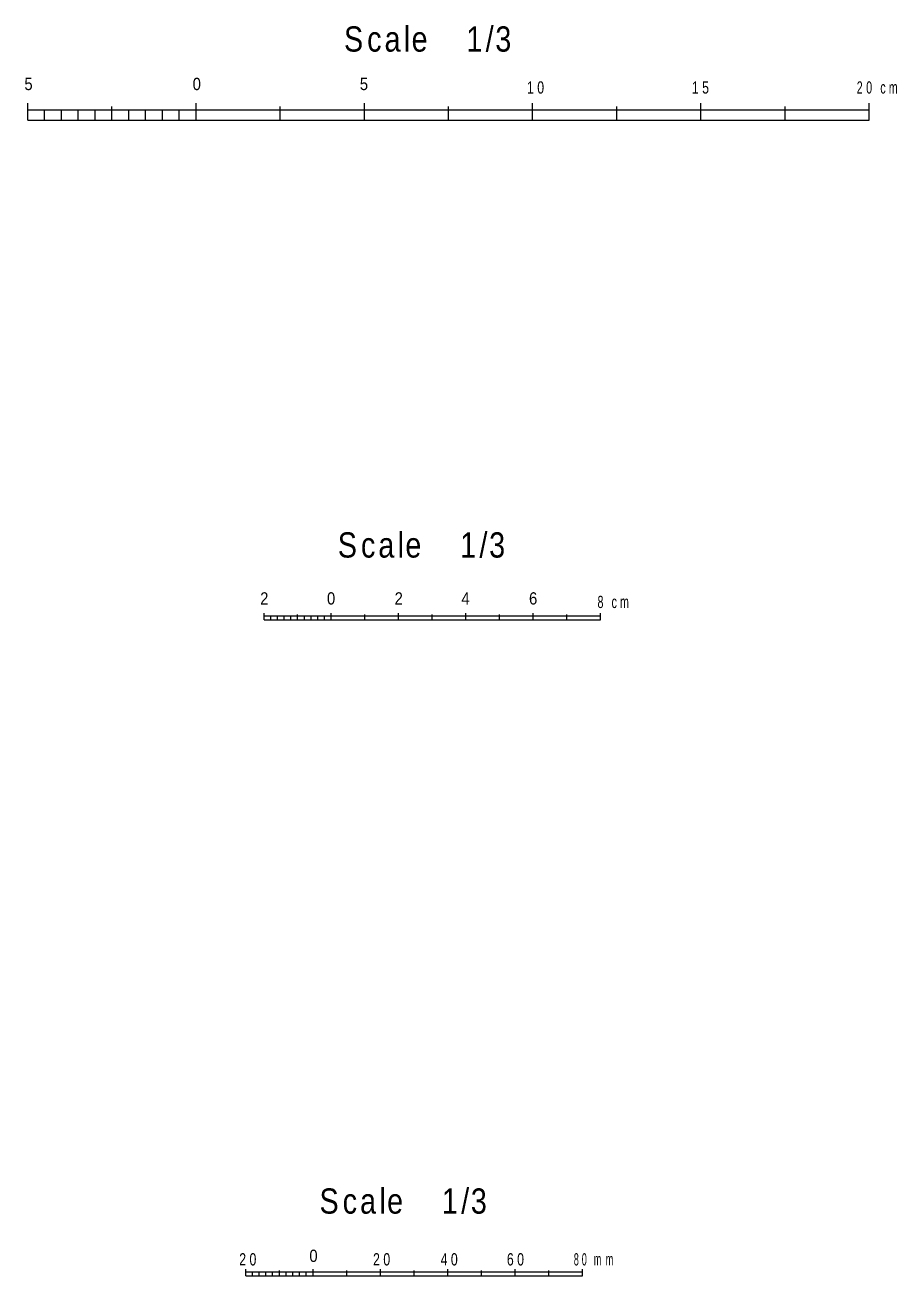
# Model space of a CAD drawing. Units: millimetres, scale not verified. Extents: x 395 to 1381, y 307 to 1349.
import ezdxf
from ezdxf.enums import TextEntityAlignment as Align

# ---------------------------------------------------------------- set-up
doc = ezdxf.new("R2010")
doc.units = ezdxf.units.MM
doc.header["$LTSCALE"] = 3
doc.layers.add('0平面図-0通り芯', color=4, linetype='Continuous', lineweight=13)
doc.styles.add('MS-ゴシック-5.0-1.0', font='')
doc.styles.get('MS-ゴシック-5.0-1.0').set_extended_font_data('MS-ゴシック-5.0-1.0')

msp = doc.modelspace()

# ---------------------------------------------------------------- linework, layer by layer
at = {"layer": '0平面図-0通り芯'}
for p, q in [((1122.856, 650.25), (1122.856, 655.25)), ((1122.856, 650.25), (1122.856, 655.25)), ((1147.856, 650.25), (1147.856, 654.285)), ((1172.856, 650.25), (1172.856, 655.25)), ((1197.856, 650.25), (1197.856, 654.285)), ((1222.856, 650.25), (1222.856, 655.25)), ((1247.856, 650.25), (1247.856, 654.285)), ((1272.856, 650.25), (1272.856, 655.25)), ((1272.856, 650.25), (1272.856, 655.25)), ((1297.856, 650.25), (1297.856, 654.285)), ((1322.856, 650.25), (1322.856, 655.25)), ((1347.856, 650.25), (1347.856, 654.285)), ((1372.856, 650.25), (1372.856, 655.25)), ((1122.856, 653.25), (1372.856, 653.25)), ((1127.856, 650.25), (1127.856, 653.223)), ((1132.856, 650.25), (1132.856, 653.228)), ((1137.856, 650.25), (1137.856, 653.236)), ((1142.856, 650.25), (1142.856, 653.239)), ((1152.856, 650.25), (1152.856, 653.25)), ((1157.856, 650.25), (1157.856, 653.238)), ((1162.856, 650.25), (1162.856, 653.236)), ((1167.856, 650.25), (1167.856, 653.234)), ((1193.047, 501.837), (1193.047, 503.838)), ((1193.047, 501.837), (1193.047, 503.838)), ((1193.047, 503.037), (1293.049, 503.037)), ((1195.047, 501.837), (1195.047, 503.027)), ((1197.047, 501.837), (1197.047, 503.029)), ((1199.047, 501.837), (1199.047, 503.032)), ((1201.047, 501.837), (1201.047, 503.033)), ((1203.047, 501.837), (1203.047, 503.452)), ((1205.047, 501.837), (1205.047, 503.038)), ((1207.047, 501.837), (1207.047, 503.033)), ((1209.047, 501.837), (1209.047, 503.032)), ((1211.047, 501.837), (1211.047, 503.031)), ((1213.047, 501.837), (1213.047, 503.838)), ((1223.048, 501.837), (1223.048, 503.452)), ((1233.048, 501.837), (1233.048, 503.838)), ((1243.048, 501.837), (1243.048, 503.452)), ((1253.048, 501.837), (1253.048, 503.838)), ((1253.048, 501.837), (1253.048, 503.838)), ((1263.049, 501.837), (1263.049, 503.452)), ((1273.049, 501.837), (1273.049, 503.838)), ((1283.049, 501.837), (1283.049, 503.452)), ((1293.049, 501.837), (1293.049, 503.838)), ((1187.62, 307.013), (1187.62, 309.013)), ((1187.62, 307.013), (1187.62, 309.013)), ((1197.62, 307.013), (1197.62, 308.627)), ((1207.621, 307.013), (1207.621, 309.013)), ((1217.621, 307.013), (1217.621, 308.627)), ((1227.621, 307.013), (1227.621, 309.013)), ((1237.621, 307.013), (1237.621, 308.627)), ((1247.621, 307.013), (1247.621, 309.013)), ((1247.621, 307.013), (1247.621, 309.013)), ((1257.622, 307.013), (1257.622, 308.627)), ((1267.622, 307.013), (1267.622, 309.013)), ((1277.622, 307.013), (1277.622, 308.627)), ((1287.622, 307.013), (1287.622, 309.013)), ((1187.62, 308.213), (1287.622, 308.213)), ((1189.62, 307.013), (1189.62, 308.202)), ((1191.62, 307.013), (1191.62, 308.204)), ((1193.62, 307.013), (1193.62, 308.208)), ((1195.62, 307.013), (1195.62, 308.209)), ((1199.62, 307.013), (1199.62, 308.213)), ((1201.621, 307.013), (1201.621, 308.209)), ((1203.62, 307.013), (1203.62, 308.208)), ((1205.62, 307.013), (1205.62, 308.207))]:
    msp.add_line(p, q, dxfattribs=at)
at = {"layer": '0平面図-0通り芯', "color": 5}
for p, q in [((1122.856, 650.25), (1372.856, 650.25)), ((1193.047, 501.837), (1293.049, 501.837)), ((1187.62, 307.013), (1287.622, 307.013))]:
    msp.add_line(p, q, dxfattribs=at)

# ---------------------------------------------------------------- texts
at = {"layer": '0平面図-0通り芯', "style": 'MS-ゴシック-5.0-1.0', "width": 0.9}
for s, p in [('5', (1121.875, 658.06)), ('0', (1171.862, 658.06)), ('5', (1221.515, 658.06)), ('2', (1191.922, 505.297)), ('0', (1211.759, 505.297)), ('2', (1231.85, 505.297)), ('4', (1251.688, 505.297)), ('6', (1271.779, 505.297)), ('0', (1206.531, 310.084))]:
    msp.add_text(s, height=3.646, dxfattribs=at).set_placement(p, align=Align.BOTTOM_LEFT)
at = {"layer": '0平面図-0通り芯', "color": 3, "char_height": 7.505, "attachment_point": 7, "style": 'MS-ゴシック-5.0-1.0'}
for insert in [(1216.809, 670.47), (1214.966, 520.232), (1209.539, 325.407)]:
    msp.add_mtext('\\T1.21;\\W0.85;Scale\u30001/3', dxfattribs=dict(at, insert=insert))
at = {"layer": '0平面図-0通り芯', "char_height": 3.646, "attachment_point": 7, "style": 'MS-ゴシック-5.0-1.0'}
for s, insert in [('\\T1.5;\\W0.75;10', (1271.167, 658.06)), ('\\T1.5;\\W0.75;15', (1320.149, 658.06)), ('\\T1.59;\\W0.65;20\\~cm', (1369.13, 658.06)), ('\\T1.58;\\W0.65;8\\~cm', (1292.125, 505.297)), ('\\T1.5;\\W0.75;20', (1185.687, 310.084)), ('\\T1.5;\\W0.75;20', (1225.444, 310.084)), ('\\T1.5;\\W0.75;40', (1245.515, 310.084)), ('\\T1.5;\\W0.75;60', (1265.2, 310.084)), ('\\T1.59;\\W0.55;80\\~mm', (1285.078, 310.084))]:
    msp.add_mtext(s, dxfattribs=dict(at, insert=insert))

doc.saveas('drawing.dxf')
